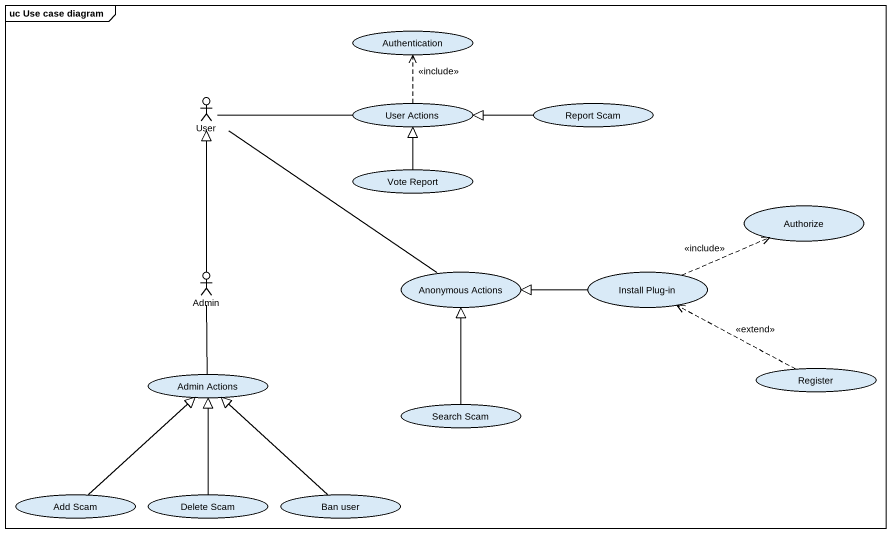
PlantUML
@startuml
mainframe uc Use case diagram
usecase Authentication
actor User
usecase "User Actions" as User_Actions
usecase "Report Scam" as Report_Scam
usecase "Vote Report" as Vote_Report
usecase Authorize
actor Admin
usecase "Anonymous Actions" as Anonymous_Actions
usecase "Install Plug-in" as Install_Plug_in
usecase "Admin Actions" as Admin_Actions
usecase Register
usecase "Search Scam" as Search_Scam
usecase "Add Scam" as Add_Scam
usecase "Delete Scam" as Delete_Scam
usecase "Ban user" as Ban_user
User -- Anonymous_Actions
User_Actions .up.> Authentication : <<include>>
User_Actions -left- User
Report_Scam -left-|> User_Actions
Vote_Report -up-|> User_Actions
Admin -up-|> User
Admin -- Admin_Actions
Install_Plug_in .right.> Authorize : <<include>>
Install_Plug_in -left-|> Anonymous_Actions
Register .left.> Install_Plug_in : <<extend>>
Search_Scam -up-|> Anonymous_Actions
Add_Scam -up-|> Admin_Actions
Delete_Scam -up-|> Admin_Actions
Ban_user -up-|> Admin_Actions
@enduml
